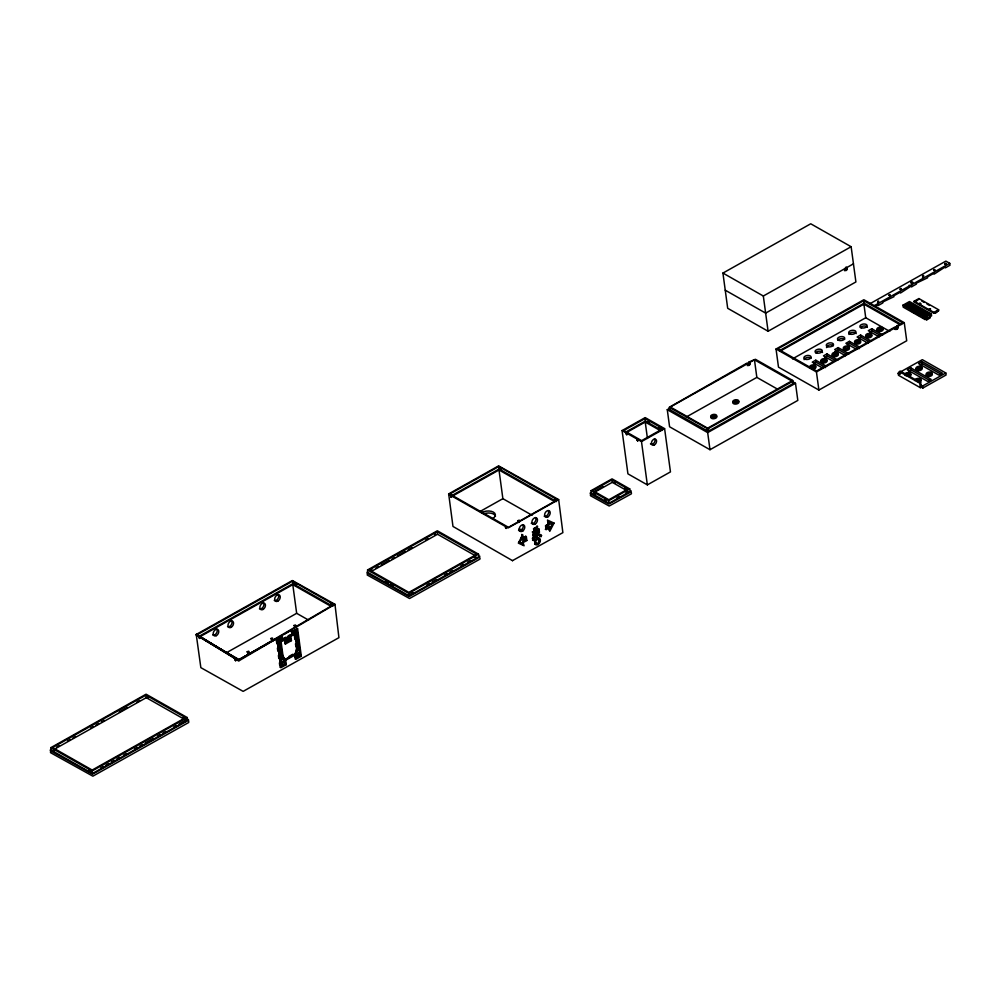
<?xml version="1.0" encoding="UTF-8"?>
<svg xmlns="http://www.w3.org/2000/svg" width="1000" height="1000" viewBox="0 0 1000 1000"><rect width="100%" height="100%" fill="white"/><g stroke="black" fill="none" stroke-linecap="round" stroke-linejoin="round"><path stroke-width="1.5" d="M297.087 650.4L297.288 647.887L299.075 646.888L299.375 649.112L297.087 650.4L296.312 649.963M295.975 653.363L296.65 647.163L294.887 634.062L294.113 633.625L280.325 641.35L282.1 654.45L284.237 659.075L285.012 659.513L295.975 653.363L295.2 652.925M296.3 651.05L295.925 653.787L296.7 654.225L299.825 652.475L299.513 650.125L298.738 649.688L296.3 651.05L297.075 651.488L299.513 650.125M296.7 654.225L297.075 651.488M669.488 409.513L708.175 431.325L793.288 383.475L792.675 380.438L755.387 359.275L749.062 361.95L749.412 364.462L747.325 365.625M370.487 569.525L371.125 568.837L371.325 569.575M911.1 283.438L912.85 283.488M371.35 569.675C372.15 571.138 372.212 568.688 370.487 569.663M532.325 538.663L533.75 535.312L535.325 535.975L533.413 540.5L532.638 540.212L534.525 535.75L535.325 535.975M534.55 535.538L532.638 540.062L533.413 540.5M540.212 536.188L540.75 535.087L541.525 535.525L540.988 536.625L540.212 536.188L537.35 534.188L537.987 533.15M522.612 534.862L523.075 538.3L521.825 534.412L522.612 534.862L518.337 543.112L524.087 545.763L522.837 541.875L526.075 540.062L526.85 540.5L523.612 542.325M524.738 537.562L525.788 540.013L522.562 541.838L522.825 543.85L518.875 541.938L519.65 542.388L522.013 537.812L521.237 537.362M549.7 529.538L553.263 522.663L554.038 523.1L549.763 531.362L548.525 527.475L545.288 529.3M549.587 527.962L550.363 528.413L552.725 523.837L551.95 523.387M540.988 536.625L538.125 534.625L538.763 533.6L541.525 535.525M332.475 604.25L331.825 603.225L332.512 603.812M50.487 751.875L50.55 752.675L92.863 776.175L188.65 722.537L188.8 721.575M590.438 494.913L590.5 495.725L609.188 506.025L631.337 493.862L631.475 492.9M879.125 302.488C875.75 301.05 880.625 300.05 877.562 302.562M944.775 264.438C948.825 262.45 941.975 263.5 946.513 264.363M920.675 304.525L919.575 304.413L920.438 304.662M411.538 592.762C413.587 591.538 411.4 594.663 411.525 591.775M474.387 556.487C475.125 557.875 476.8 556.775 474.513 557.362M50.425 749.712L50.275 750.662L92.587 774.163L188.738 720.2L185.863 718.062M367.113 572.038L366.962 573L409.275 596.5L479.637 557.125L479.787 556.163M367.388 574.05L367.238 575.013L409.55 598.513L479.913 559.138L480.062 558.175M237.9 660.512L239.6 660.425L334.963 604.312L292.387 580.525L196.238 634.475L200.85 667.65L243.137 691.375L338.925 637.663L334.963 604.312M590.375 492.75L590.225 493.713L608.913 504.012L631.062 491.85L631.213 490.887M900.05 289.475C903.888 287.6 897.138 288.712 901.688 289.513M749.062 361.95L750.013 363.638A1.363 0.925 -60.4 0 1 749.125 365.363A1.363 0.925 -60.4 0 1 747.925 364.812L746.988 363.113L669.2 407.337L707.837 428.812L792.537 381.4L792.675 380.438M279.9 659.175L282.512 657.537L283.288 657.975L280.675 659.613L279.9 659.175L279.587 656.912L281.525 655.825L283.288 657.975M247.638 653.55L249.562 653.413M333.775 604.538L238.825 659.987L196.388 634.312L239.338 660.55L196.238 634.475L239.037 660.625L196.45 635.125M281.913 637.537L276.413 640.75L276.812 643.713M296.9 628.787L291.438 631.975L292.475 634.325L282.925 639.688L281.812 636.763L282.925 639.688M722.925 273.075L810.738 223.787L851.137 246.725L855.9 281.95L768.088 331.238L727.688 308.3L722.925 273.075L763.325 296.012L768.088 331.238M763.325 296.012L851.137 246.725M844.287 269.438L845.075 269.887A1.363 0.925 -60.4 0 0 846.263 270.438A1.363 0.925 -60.4 0 0 847.15 268.712L846.988 267.462L853.45 263.825M844.463 270.7L846.55 269.538L846.213 267.025L846.538 269.538L845.6 267.838A1.363 0.925 -60.4 0 0 845.487 267.488M197.375 634.6L292.6 581.163L334.55 604.975M498.812 466.512L449.812 494.012L508.475 527.312L557.463 499.812L498.812 466.512L499.15 469.038L556.475 501.575M199.075 636.35L292.938 583.675L332.788 606.3M199.425 637.038L292.787 584.637L331.087 606.388M451.512 495.763L499.15 469.038M451.85 496.45L499 469.988L554.775 501.65M50.862 747.638L146.075 694.2L187.262 717.562L187.6 720.088L92.387 773.525L51.2 750.15L50.862 747.638L92.037 771L92.387 773.525M367.55 569.963L437.337 530.788L478.525 554.163L478.862 556.688L409.062 595.85L367.887 572.475L367.55 569.963L408.725 593.337L409.062 595.85M145.938 695.15L52.562 747.55L92.188 770.05L185.562 717.65L145.938 695.15L146.275 697.675L184.575 719.412M437.2 531.75L369.25 569.888L408.875 592.375L476.825 554.237L437.2 531.75L437.537 534.263L475.838 556.013M56.65 747.1L59.363 745.562M67.525 740.987L70.25 739.463M72.962 737.938L75.688 736.413M90.65 728.012L93.375 726.488M96.088 724.95L98.812 723.425M101.538 721.9L104.25 720.375M119.213 711.975L127.375 707.4M136.9 702.05L139.625 700.525M375.938 567.962L378.625 566.45M381.312 564.95L389.363 560.425M392.05 558.925L394.738 557.413M397.413 555.913L405.475 551.388M408.15 549.875L412.175 547.625M425.6 540.087L428.288 538.587M622.075 430.562L645.175 417.6L664.6 428.625L670.462 471.9L647.35 484.875L627.925 473.85L622.075 430.562L641.488 441.587L647.35 484.875M54.262 749.312L146.275 697.675M226.3 652.812L296.663 613.325L308.55 620.075M370.95 571.638L437.537 534.263M645.037 418.562L623.775 430.487L641.637 440.637L662.9 428.7L645.037 418.562L645.375 421.075L661.963 430.487M479.975 511.538L502.875 498.675L532.1 515.262M625.438 432.262L645.375 421.075M747.763 363.55L670.337 407L707.625 428.175L791.75 380.962L754.463 359.787L749.837 362.388M627.112 432.2L645.225 422.038L660.288 430.588M792.8 381.788L795.5 383.312L797.812 400.425L709.987 449.712L669.587 426.788L667.275 409.675L669.963 408.162M776.038 349.012L863.863 299.725L904.262 322.663L906.712 340.775L818.888 390.062L778.487 367.137L776.038 349.012L816.438 371.95L818.888 390.062M863.713 300.688L777.738 348.938L816.587 370.988L894.938 327.013L895.875 328.713A1.363 0.925 -60.4 0 0 897.075 329.263A1.363 0.925 -60.4 0 0 897.962 327.55L897.013 325.85L902.562 322.738L863.713 300.688L864.05 303.2L901.562 324.487M779.425 350.7L864.05 303.2M779.775 351.375L863.9 304.163L899.862 324.575M869.7 303.863L945.863 261.125L949.737 263.325L950 265.238L945.362 267.85L945.238 266.938L934.15 274.137L934.025 273.225L927.463 276.913L927.588 277.825L916.25 283.212L916.375 284.113L911.737 286.712L909.137 285.25M209.988 643.037L239.05 659.538L280.988 635.988M283.7 634.475L291.812 629.913M280.7 637.375L276.288 639.85L277.062 640.3L280.775 667.763L286.3 664.663L285.7 660.212L284.925 659.775L294.413 654.45L295.188 654.887L295.788 659.338L301.325 656.237L297.613 628.763L296.837 628.325L300.55 655.788L301.325 656.237M277.062 640.3L282.587 637.2M291.363 631.4L292.137 631.838L297.613 628.763M280.038 641.312L280.163 642.175L278.45 643.138L277.35 640.337L281.025 638.288L282 640.212L279.262 640.863L282 640.212M297.15 632.638L292.562 633.413L292.362 631.925L296.05 629.85L296.825 630.288L297.15 632.638L295.788 633.4L294.9 632.1M873.587 306.062L949.737 263.325M277.35 640.337L278.125 640.788L281.8 638.725M292.362 631.925L293.137 632.362L296.825 630.288M282.15 639.25L285.725 637.238M288.113 635.9L290.5 634.562M875.362 306.15L877.987 304.675L878.112 305.587L882.763 302.975L882.638 302.075L893.962 296.688L893.838 295.788L900.4 292.1L900.525 293.012L911.612 285.812L911.737 286.712M280.325 641.35L281.1 641.8L294.887 634.062M277.8 643.7L280.3 643.188L280.587 645.35L278.875 646.312L277.8 643.7L278.875 646.312M287.825 638.237L284.237 640.25L285.462 644L291.438 640.638L290.988 637.337L285.012 640.688M295.15 633.975L297.288 633.65L297.575 635.812L296.225 636.575L295.15 633.975L296.225 636.575M278.587 644.15L280.3 643.188M295.925 634.412L297.288 633.65M285.3 640.738L289.425 638.413L290.2 638.862L290.375 640.15L286.25 642.463L285.3 640.738L286.25 642.463M641.488 441.587L664.6 428.625M286.075 641.175L290.2 638.862M295.438 636.138L297.575 635.812M686.287 417L756.838 377.4L778.15 389.5M285.475 642.025L288.575 640.288M278.238 646.875L280.725 646.363L281.05 648.763L279.337 649.725L278.238 646.875L279.337 649.725M295.575 637.15L297.712 636.825L298.038 639.225L296.675 639.987L295.575 637.15L296.675 639.987M291.438 640.638L290.663 640.2L284.688 643.55L285.462 644M792.475 358.875L865.738 317.75L889.712 331.362M279.012 647.325L280.725 646.363M296.35 637.587L297.712 636.825M278.562 649.275L281.05 648.763M278.7 650.288L281.188 649.762L281.488 652.013L279.775 652.975L278.7 650.288L279.775 652.975M296.038 640.55L298.175 640.238L298.475 642.487L297.125 643.238L296.038 640.55L297.125 643.238M279.475 650.725L281.188 649.762M296.812 641L298.175 640.238M279.125 653.462L281.613 652.938L281.95 655.413L280.238 656.375L279.125 653.462L280.238 656.375M296.475 643.812L298.612 643.5L298.938 645.875L297.575 646.637L296.475 643.812L297.575 646.637M279.9 653.9L281.613 652.938M297.262 644.25L298.612 643.487M902.925 305.212L909.488 301.525L931.325 313.925L931.575 315.837L925.013 319.513L903.188 307.125L902.925 305.212L924.75 317.6L925.013 319.513M296.8 646.2L298.938 645.875M904.7 305.225L909.5 302.525L929.55 313.913L924.737 316.6L904.7 305.225L904.812 306.137L909.625 303.438L929.675 314.812M299.075 646.888L296.512 647.438L297.288 647.887M911.488 305.062L909.388 303.875L906.888 305.275L908.988 306.462L911.488 305.062L911.862 307.838M914.163 301.212L918.888 298.562L938.612 309.762L938.737 310.675L934.025 313.325L914.287 302.113L914.163 301.212L933.9 312.413L934.025 313.325M279.587 656.912L282.3 656.263M907.312 305.675L909.6 304.4L913.65 306.7M914.287 302.113L917.825 300.138M911.875 305.287L909.375 306.688L911.475 307.875L913.975 306.475L911.875 305.287L912.25 308.05M280.963 659.663L282.812 658.625L284.8 660.913L281.125 662.962L280.038 660.175L281.125 662.962M826.612 366.35L815.763 360.188L812.25 362.163L823.1 368.325M837.825 360.062L826.975 353.9L823.462 355.863L832.95 361.262M849.038 353.762L838.175 347.6L834.663 349.575L845.525 355.737M860.238 347.475L849.388 341.312L845.875 343.288L856.725 349.45M871.45 341.188L860.6 335.025L857.087 337L867.938 343.162M882.663 334.9L871.8 328.738L868.288 330.7L879.15 336.863M280.812 660.625L283.587 659.062M289.1 656.338L292.762 654.287M916.462 307.887L914.362 306.7L911.862 308.1L913.962 309.288L916.462 307.887L916.838 310.65M813.688 363.512L816.038 362.2L825.537 367.587M824.9 357.225L827.237 355.913L835.387 360.525M834.938 351.587L838.45 349.613L846.587 354.237M847.312 344.637L849.663 343.325L859.163 348.713M858.525 338.35L860.863 337.038L869.013 341.662M869.737 332.062L872.075 330.75L880.225 335.363M285.7 660.212L295.188 654.887M280.487 663.538L284.163 661.475L284.938 661.912L285.238 664.175L281.575 666.237L280.487 663.538L281.575 666.237M295.487 655.113L299.188 653.037L299.962 653.475L300.275 655.75L296.575 657.812L295.487 655.113L296.575 657.812M281.262 663.975L284.938 661.912M296.275 655.55L299.962 653.475M591.025 490.675L612.05 478.862L629.725 488.9L630.075 491.413L609.038 503.225L591.362 493.188L591.025 490.675L608.7 500.7L609.038 503.225M92.037 771L187.262 717.562M408.725 593.337L478.525 554.163M918.95 309.3L916.85 308.113L914.35 309.513L916.45 310.7L918.95 309.3L919.325 312.062M280.788 665.8L283.238 664.425M295.8 657.375L299.488 655.3L300.275 655.75M611.912 479.825L592.725 490.588L608.85 499.738L628.025 488.975L611.912 479.825L612.25 482.337L627.025 490.725M100.65 768L103.35 766.488M106.062 764.963L108.763 763.45M111.475 761.925L114.175 760.413M116.888 758.888L119.588 757.375M123.65 755.1L126.363 753.575M134.475 749.025L137.188 747.5M139.887 745.987L142.6 744.463M145.3 742.95L153.425 738.388M157.475 736.112L160.188 734.587M162.9 733.075L165.6 731.55M173.725 727L176.425 725.475M179.137 723.962L185.9 720.163M280 667.325L285.525 664.225L286.3 664.663M295.012 658.9L300.55 655.788M409.212 594.888L413.288 592.6M426.875 584.975L429.6 583.45M432.312 581.925L436.388 579.637M444.55 575.062L447.262 573.538M449.975 572.013L452.7 570.487M460.85 565.913L463.575 564.388M467.65 562.1L470.363 560.575M595.312 490.975L603.188 486.55M921.425 310.712L919.338 309.525L916.838 310.925L918.938 312.113L921.425 310.712L921.8 313.475M594.35 492.388L612.25 482.337M533.825 528.737L536.087 527.463L536.862 527.913L537.163 530.125L536.388 529.688L534.125 530.95L533.825 528.737L534.9 531.388L534.125 530.95M534.6 529.175L536.862 527.913M667.275 409.675L707.675 432.6L795.5 383.312M897.788 326.287L904.262 322.663M816.438 371.95L895.713 327.463M539.012 529.087L538.088 529.6L536.875 525.962L537.312 529.163L539.012 529.087L539.425 532.1L533.462 535.45L532.688 535.013L538.65 531.663L539.425 532.1M923.913 312.125L921.425 313.525L919.325 312.325L921.825 310.925L923.913 312.125L924.287 314.887M522.3 537.85L524.45 536.638M924.3 312.337L921.812 313.738L923.913 314.938L926.4 313.538L924.3 312.337L924.675 315.113M537.663 526.4L533.55 528.688L533.975 531.912L532.275 531.987L533.05 532.425L537.45 530.175L538.362 531.613L537.45 530.175M554.038 523.1L548.3 520.462L548.763 523.9L545.525 525.712L546.062 529.738L549.3 527.925M895.275 329.538L897.35 328.363L897.013 325.85M545.812 525.763L549.038 523.938L549.825 524.388L546.587 526.2L545.812 525.763L546.862 528.212L550.087 526.4L550.363 528.413M534.113 532.913L534.25 533.925L533.337 532.475L534.113 532.913L538.225 530.612M526.85 540.5L526.312 536.475L521.512 539.375L522.288 539.825L525.525 538M533.475 533.488L537.587 531.175M926.787 313.75L924.3 315.15L926.388 316.35L928.888 314.938L926.787 313.75L927.163 316.525M536.213 535.013L537.137 534.487L537.525 537.362L536.6 537.888L535.438 534.562L535.825 537.45L537.525 537.362M924.75 317.6L931.325 313.925M933.9 312.413L938.612 309.762M926.762 319.113L929.262 317.712M922.675 317.538L926.725 319.837L930.15 317.925L929.875 315.912M608.7 500.7L629.725 488.9M616.862 497.95L619.412 496.512M625.812 492.925L628.375 491.488M900.638 373.6L899.712 374.113L899.375 371.6L900.3 371.075L920.65 382.638L921.263 387.163L922.825 388.05L946.075 375L945.8 372.987L922.337 359.663L898.162 373.237L898.438 375.25L920.337 387.688L921.263 387.163M910.825 367.875L907.312 369.85L927.675 381.4L931.188 379.425L910.825 367.875L911.1 369.888L930.1 380.675M922.038 361.587L918.525 363.562L938.888 375.112L942.4 373.137L922.038 361.587L922.312 363.6L941.312 374.387M908.763 371.2L911.1 369.888M919.975 364.913L922.312 363.6M899.375 371.6L919.725 383.15L920.65 382.638M920.987 385.15L922.55 386.037L945.8 372.987M239.05 659.538L268.925 643.037M271.637 641.538L279.788 637.038M518.3 522.45L519.462 522.175M501.525 467.85L502.2 468.438M933.838 270.487C937.438 268.688 930.725 269.962 935.238 270.525M923.6 277.525C920.238 275.15 926.137 274.513 922.513 277.5M889.375 295.487C892.262 293.8 886.062 295.238 890.1 295.512M512.438 560.662L562.875 532.638L558.663 499.588L498.6 465.875L448.675 493.888L452.975 526.45L512.6 560.7M615.462 481.512L615.487 482.375M236.537 660.25L235.912 659.262L236.513 659.5M638.387 440.412L637.95 439.462L638.538 439.7M549.038 523.938L548.775 521.925L552.725 523.837M519.65 542.388L522.825 543.85M921.637 300.963L924.262 302.462M926.9 303.95L929.525 305.45M844.525 269.637A1.363 0.925 -60.4 0 0 845.6 267.838L847.15 268.712L846.988 267.462M919.062 309.775L924.475 312.838M910.5 310.637L914.562 312.938M917.262 314.475L919.975 316.012M897.962 327.55L896.4 326.662A1.363 0.925 -60.4 0 1 895.337 328.462M897.35 328.363L896.4 326.662M904.987 375.138L906.188 375.825M898.162 373.237L899.712 374.113M725.238 290.188L765.638 313.113L844.9 268.625L845.075 269.887A1.363 0.925 -60.4 0 1 845.962 268.175A1.363 0.925 -60.4 0 1 847.15 268.725M747.387 364.562A1.363 0.925 -60.4 0 0 748.45 362.762L750.013 363.638M749.412 364.462L748.45 362.762M747.163 364.375L747.925 364.812M548.775 521.925L549.825 524.388M547.987 523.45L548.763 523.9M537.312 529.163L538.088 529.6M537.35 534.188L538.125 534.625M533.75 535.312L534.525 535.75M525.013 539.575L525.788 540.013M385.438 581.4L388.075 582.9M390.725 584.4L393.363 585.9M297.262 638.787L298.038 639.225M297.7 642.038L298.475 642.487M290.375 640.15L289.425 638.413M299.375 649.112L298.3 646.438M279.387 641.737L280.163 642.175M280.587 645.35L279.525 642.738M280.712 651.575L281.488 652.013M282.1 654.45L285.012 659.513M281.175 654.963L281.95 655.413M284.8 660.913L282.812 658.625M284.462 663.737L285.238 664.175M204.7 640.037L207.35 641.538M196.188 634.825L238.137 660.6M627.5 434.237L627.062 433.288L627.663 433.537M90.487 770.7L90.087 769.688L90.812 770.55M54.713 749.488L54.538 750.238M660.462 427.887L660.175 426.938L660.863 427.537M626.362 488.55L626.25 487.688L626.888 488.45M595.487 493.762L595.2 492.825L595.9 493.562M556.487 499.775L556.362 498.9L556.975 499.538M649.463 421.562L649.4 420.725L650.013 421.538M448.625 494.237L508.062 527.975L558.663 499.588M281.525 655.825L282.512 657.537M506.475 527.663L506.45 526.925L507.062 527.55M184.488 717.487L184.462 716.737L185.1 717.5M452.287 496.463L451.625 496.438M200.625 637.487L199.963 637.463M926.45 317.825L926.725 319.837M921.825 310.925L922.188 313.7M918.888 298.562L919 299.475M919.338 309.525L919.712 312.288M916.85 308.113L917.225 310.875M914.362 306.7L914.737 309.462M922.55 386.037L922.825 388.05M909.5 302.525L909.625 303.438M909.388 303.875L909.762 306.637M919.725 383.15L920.337 387.688M894.5 329.087L894.325 327.837A1.363 0.925 -60.4 0 0 894.438 328.188M871.8 328.738L872.075 330.75M863.9 304.163L865.738 317.75M860.6 335.025L860.863 337.038M845.6 267.838L845.775 269.1M849.388 341.312L849.663 343.325M838.175 347.6L838.45 349.613M826.975 353.9L827.237 355.913M815.763 360.188L816.038 362.2M792.537 381.4L792.875 383.913M754.463 359.787L756.838 377.4M708.413 428.612L708.75 431.125M707.675 432.6L709.987 449.712M706.7 428.688L707.05 431.2M669.412 407.525L669.75 410.037M645.225 422.038L647.438 438.425M547.513 520.013L547.825 522.312M548.525 527.475L548.837 529.775M546.587 526.2L546.862 528.212M538.237 528.65L538.65 531.663M536.362 534.05L536.75 536.925M533.05 532.425L533.462 535.45M525.538 536.038L526.075 540.062M522.837 541.875L523.3 545.312M522.013 537.812L522.288 539.825M499 469.988L502.875 498.675M292.6 581.163L292.938 583.675M292.787 584.637L296.663 613.325M296.5 633.212L296.8 635.375M295.675 632.537L295.788 633.4M294.113 633.625L294.9 639.438M295.487 643.8L295.875 646.712M293.137 632.362L293.337 633.85M292.137 631.838L292.475 634.325M294.413 654.45L294.812 657.412M290.363 638L290.663 640.2M284.925 659.775L285.525 664.225M281.025 638.288L281.225 639.763M281.1 641.8L282.875 654.887M278.125 640.788L278.45 643.138M280.363 657.35L280.675 659.613M277.413 648.138L277.812 651.087M278.412 655.512L278.812 658.462M279.4 662.9L279.8 665.85M910.65 374.288A3.038 1.663 -7.7 0 1 909.188 376.662M920.4 379.738A3.038 1.663 -7.7 0 1 919.362 382.438M921.425 367.675A3.038 1.663 -7.7 0 1 921.25 369.95A3.038 1.663 -7.7 0 1 917.175 370.438A3.038 1.663 -7.7 0 1 916.65 368.237M917.837 367.562A3.038 1.663 -7.7 0 1 918.587 367.362M931.612 373.45A3.038 1.663 -7.7 0 1 929.825 376.35A3.038 1.663 -7.7 0 1 926.462 374.438M927.35 373.638A3.038 1.663 -7.7 0 1 928.775 373.137M907.788 375.462A1.525 0.838 -7.7 0 1 908.913 375.5M904.762 374.387A3.038 1.663 -7.7 0 1 908.037 372.55A3.038 1.663 -7.7 0 1 910.788 374.113A3.038 1.663 -7.7 0 1 907.513 375.95M917.25 381.488A1.525 0.838 -7.7 0 1 919.587 381.562M914.975 380.6A3.038 1.663 -7.7 0 1 917.425 378.425A3.038 1.663 -7.7 0 1 920.925 379.462A3.038 1.663 -7.7 0 1 918.475 381.637M918.288 369.425A1.525 0.838 -7.7 0 1 920.413 369.325M928.012 375.6A1.525 0.838 -7.7 0 1 930.588 375.1M263.3 602.663A3.65 2.475 -60.4 0 1 263.137 606.962A3.65 2.475 -60.4 0 1 259.45 608.787M216.1 628.5A3.65 2.475 -60.4 0 1 216.675 632.775A3.65 2.475 -60.4 0 1 212.75 634.975M278.1 594.375A3.65 2.475 -60.4 0 1 277.913 598.688A3.65 2.475 -60.4 0 1 274.225 600.475M231.412 620.575A3.65 2.475 -60.4 0 1 231.225 624.888A3.65 2.475 -60.4 0 1 227.55 626.675M483.612 513.837A8.512 4.675 -7.7 0 1 495.525 516.163M481.488 512.663A8.512 4.675 -7.7 0 1 493.4 512.112A8.512 4.675 -7.7 0 1 492.362 518.837M535.538 517.55A3.65 2.475 -60.4 0 1 534.913 521.975A3.65 2.475 -60.4 0 1 531.213 523.25M548.425 510.75A3.65 2.475 -60.4 0 1 547.6 514.875A3.65 2.475 -60.4 0 1 544.188 516.263M519.075 529.125A6.688 3.675 -7.7 0 1 522.938 530.6M522.788 524.625A3.65 2.475 -60.4 0 1 522.25 529.038A3.65 2.475 -60.4 0 1 518.55 530.425M536.388 538.013A3.65 2.475 -60.4 0 1 539.4 541.2A3.65 2.475 -60.4 0 1 534.587 543.888M534.538 540A3.65 2.475 -60.4 0 1 535.05 539.2M536.575 543.25A2.425 1.65 -60.4 0 1 534.963 541.325A2.425 1.65 -60.4 0 1 537.325 538.775A2.425 1.65 -60.4 0 1 538.525 541.138M654.463 438.65A3.337 2.263 -60.4 0 1 654.038 442.95A3.337 2.263 -60.4 0 1 650.438 443.888M860.387 327.663A3.65 2 -7.7 0 1 864.112 325.988A3.65 2 -7.7 0 1 867.362 327.337M815.55 352.825A3.65 2 -7.7 0 1 819.275 351.15A3.65 2 -7.7 0 1 822.525 352.5M804.137 359.65A3.65 2 -7.7 0 1 807.113 357.55A3.65 2 -7.7 0 1 811.038 358.312M826.6 347.587A3.65 2 -7.7 0 1 829.075 345.075A3.65 2 -7.7 0 1 833.45 345.737M837.975 340.238A3.65 2 -7.7 0 1 841.213 338.612A3.65 2 -7.7 0 1 844.663 339.45M848.975 334.487A3.65 2 -7.7 0 1 852.425 332.325A3.65 2 -7.7 0 1 856.15 333.625M814.575 366.025A3.038 1.663 -7.7 0 1 815.525 368.088A3.038 1.663 -7.7 0 1 811.812 369.237M809.837 367.7A3.038 1.663 -7.7 0 1 810.362 366.838M810.9 366.463A3.038 1.663 -7.7 0 1 811.562 366.163M826.363 359.975A3.038 1.663 -7.7 0 1 826.188 362.262A3.038 1.663 -7.7 0 1 822.113 362.75A3.038 1.663 -7.7 0 1 821.575 360.55M837.575 353.688A3.038 1.663 -7.7 0 1 835.788 356.587A3.038 1.663 -7.7 0 1 832.425 354.675M833.975 353.587A3.038 1.663 -7.7 0 1 834.737 353.387M836.287 353.312A3.038 1.663 -7.7 0 1 836.988 353.45M848.775 347.4A3.038 1.663 -7.7 0 1 847 350.3A3.038 1.663 -7.7 0 1 843.625 348.387M844.525 347.587A3.038 1.663 -7.7 0 1 845.188 347.3M859.412 340.863A3.038 1.663 -7.7 0 1 859.987 343.263A3.038 1.663 -7.7 0 1 855.55 343.787A3.038 1.663 -7.7 0 1 855.738 341.3M871.625 335.15A3.038 1.663 -7.7 0 1 868.625 337.812A3.038 1.663 -7.7 0 1 866.413 335.387M869.15 334.412A3.038 1.663 -7.7 0 1 869.912 334.438M881.825 328.288A3.038 1.663 -7.7 0 1 882.575 330.55A3.038 1.663 -7.7 0 1 878.363 331.362A3.038 1.663 -7.7 0 1 877.625 329.1M823.925 361.488A1.525 0.838 -7.7 0 1 825.05 361.512M834.425 355.438A1.525 0.838 -7.7 0 1 836.55 355.35M845.638 349.15A1.525 0.838 -7.7 0 1 847.475 348.938M868.05 336.575A1.525 0.838 -7.7 0 1 870.175 336.475M878.988 330.462A1.525 0.838 -7.7 0 1 881.6 330.35M746.488 364.275A1.363 0.925 -60.4 0 1 746.375 363.925M716.562 416.1A3.038 1.663 -7.7 0 1 713.575 418.762A3.038 1.663 -7.7 0 1 711.363 416.337M714.862 415.387A3.038 1.663 -7.7 0 1 715.562 415.525M738.625 401.438A3.038 1.663 -7.7 0 1 737.175 403.8A3.038 1.663 -7.7 0 1 733.162 403.375A3.038 1.663 -7.7 0 1 734.613 401M713 417.525A1.525 0.838 -7.7 0 1 715.125 417.425M295.1 583.587L295.788 584.487L295.1 583.587M648.312 421.425L649 422.325L648.337 421.325M247.113 651.875C249.312 654.3 250.138 649.412 247.113 651.875M270.688 638.612C272.738 641.1 273.837 636.213 270.688 638.612M434.625 534.275C435.025 536.175 436.112 532.5 434.625 534.275M53.388 749.987L54.075 750.95L53.425 749.925M89.125 770.275L89.812 771.237L89.125 770.275M147.675 697.075L148.363 698.025L147.725 697M198.975 637.475L199.662 638.438L198.975 637.475M183.412 717.362L184.112 718.312L183.463 717.288M234.988 659.775L235.675 660.738L234.988 659.775M330.85 603.812L331.55 604.763L330.85 603.812M450.625 496.45L451.325 497.4L450.675 496.388M500.55 468.438L501.238 469.387L500.6 468.363M505.4 527.537L506.1 528.5L505.525 527.438M555.325 499.525L556.013 500.475L555.375 499.462M594.225 493.413L594.913 494.375L594.225 493.413M605.1 499.588L605.788 500.538L605.212 499.487M614.325 482.125L615.025 483.088L614.325 482.125M626.138 433.812L626.838 434.762L626.138 433.812M625.2 488.3L625.9 489.263L625.2 488.3M637.025 439.988L637.712 440.938L637.025 439.988M659.212 427.525L659.9 428.488L659.25 427.463M517.712 520.775C519.562 523.325 520.988 518.45 517.712 520.775M293.837 625.562C295.438 628.2 297.288 623.337 293.837 625.562M911.012 282.3L912.763 282.35L911.012 282.3M919.488 303.412L920.662 303.45L919.488 303.412M929.362 309.012L930.525 309.05L929.362 309.012M937.875 310.812L935.662 312.863L937.875 310.812M906.912 375.025A1.525 0.838 -7.7 0 0 909.275 374.188A1.525 0.838 -7.7 0 0 907.138 373.55A1.525 0.838 -7.7 0 0 906.912 375.025M917.087 380.8A1.525 0.838 -7.7 0 0 919.463 379.963A1.525 0.838 -7.7 0 0 917.312 379.325A1.525 0.838 -7.7 0 0 917.087 380.8M918.112 368.725A1.525 0.838 -7.7 0 0 920.487 367.887A1.525 0.838 -7.7 0 0 918.35 367.262A1.525 0.838 -7.7 0 0 918.112 368.725M917.25 369.5A3.038 1.663 -7.7 0 0 921.988 367.825A3.038 1.663 -7.7 0 0 917.7 366.562A3.038 1.663 -7.7 0 0 917.25 369.5M928.3 374.513A1.525 0.838 -7.7 0 0 930.662 373.675A1.525 0.838 -7.7 0 0 928.525 373.038A1.525 0.838 -7.7 0 0 928.3 374.513M927.438 375.275A3.038 1.663 -7.7 0 0 932.175 373.6A3.038 1.663 -7.7 0 0 927.887 372.337A3.038 1.663 -7.7 0 0 927.438 375.275M277.863 601.138A3.65 2.475 -60.4 0 0 279.65 595.262A3.65 2.475 -60.4 0 0 274.85 597.962A3.65 2.475 -60.4 0 0 277.863 601.138M263.087 609.425A3.65 2.475 -60.4 0 0 264.85 603.55A3.65 2.475 -60.4 0 0 260.05 606.287A3.65 2.475 -60.4 0 0 263.087 609.425M231.175 627.337A3.65 2.475 -60.4 0 0 232.963 621.462A3.65 2.475 -60.4 0 0 228.162 624.163A3.65 2.475 -60.4 0 0 231.175 627.337M216.388 635.638A3.65 2.475 -60.4 0 0 218.175 629.763A3.65 2.475 -60.4 0 0 213.375 632.463A3.65 2.475 -60.4 0 0 216.388 635.638M547.812 516.938A3.65 2.475 -60.4 0 0 549.612 511.062A3.65 2.475 -60.4 0 0 544.8 513.75A3.65 2.475 -60.4 0 0 547.812 516.938M535.5 523.812A3.65 2.475 -60.4 0 0 536.625 517.962A3.65 2.475 -60.4 0 0 531.975 521.362A3.65 2.475 -60.4 0 0 535.5 523.812M522.85 530.9A3.65 2.475 -60.4 0 0 523.862 525.062A3.65 2.475 -60.4 0 0 519.25 528.587A3.65 2.475 -60.4 0 0 522.85 530.9M537.837 543.488A2.425 1.65 -60.4 0 0 539.038 539.575A2.425 1.65 -60.4 0 0 535.825 541.362A2.425 1.65 -60.4 0 0 537.837 543.488M537.975 544.5A3.65 2.475 -60.4 0 0 539.763 538.612A3.65 2.475 -60.4 0 0 534.963 541.312A3.65 2.475 -60.4 0 0 537.975 544.5M654.375 444.925A3.337 2.263 -60.4 0 0 656.012 439.538A3.337 2.263 -60.4 0 0 651.612 442A3.337 2.263 -60.4 0 0 654.375 444.925M805.4 359.312A3.65 2 -7.7 0 0 811.087 357.3A3.65 2 -7.7 0 0 805.95 355.788A3.65 2 -7.7 0 0 805.4 359.312M850.238 334.15A3.65 2 -7.7 0 0 855.925 332.137A3.65 2 -7.7 0 0 850.775 330.625A3.65 2 -7.7 0 0 850.238 334.15M861.45 327.863A3.65 2 -7.7 0 0 867.125 325.85A3.65 2 -7.7 0 0 861.988 324.338A3.65 2 -7.7 0 0 861.45 327.863M816.612 353.025A3.65 2 -7.7 0 0 822.3 351.012A3.65 2 -7.7 0 0 817.15 349.5A3.65 2 -7.7 0 0 816.612 353.025M827.825 346.725A3.65 2 -7.7 0 0 833.5 344.725A3.65 2 -7.7 0 0 828.363 343.2A3.65 2 -7.7 0 0 827.825 346.725M839.025 340.438A3.65 2 -7.7 0 0 844.712 338.425A3.65 2 -7.7 0 0 839.575 336.912A3.65 2 -7.7 0 0 839.025 340.438M811.838 367.325A1.525 0.838 -7.7 0 0 814.212 366.488A1.525 0.838 -7.7 0 0 812.062 365.863A1.525 0.838 -7.7 0 0 811.838 367.325M810.975 368.1A3.038 1.663 -7.7 0 0 815.713 366.425A3.038 1.663 -7.7 0 0 811.425 365.163A3.038 1.663 -7.7 0 0 810.975 368.1M823.05 361.037A1.525 0.838 -7.7 0 0 825.413 360.2A1.525 0.838 -7.7 0 0 823.275 359.575A1.525 0.838 -7.7 0 0 823.05 361.037M822.188 361.812A3.038 1.663 -7.7 0 0 826.925 360.138A3.038 1.663 -7.7 0 0 822.638 358.875A3.038 1.663 -7.7 0 0 822.188 361.812M834.262 354.75A1.525 0.838 -7.7 0 0 836.625 353.913A1.525 0.838 -7.7 0 0 834.488 353.275A1.525 0.838 -7.7 0 0 834.262 354.75M833.388 355.513A3.038 1.663 -7.7 0 0 838.125 353.837A3.038 1.663 -7.7 0 0 833.85 352.575A3.038 1.663 -7.7 0 0 833.388 355.513M845.462 348.462A1.525 0.838 -7.7 0 0 847.837 347.625A1.525 0.838 -7.7 0 0 845.688 346.987A1.525 0.838 -7.7 0 0 845.462 348.462M844.6 349.225A3.038 1.663 -7.7 0 0 849.338 347.55A3.038 1.663 -7.7 0 0 845.05 346.287A3.038 1.663 -7.7 0 0 844.6 349.225M856.675 342.163A1.525 0.838 -7.7 0 0 859.05 341.325A1.525 0.838 -7.7 0 0 856.9 340.7A1.525 0.838 -7.7 0 0 856.675 342.163M855.812 342.938A3.038 1.663 -7.7 0 0 860.55 341.262A3.038 1.663 -7.7 0 0 856.263 340A3.038 1.663 -7.7 0 0 855.812 342.938M867.887 335.875A1.525 0.838 -7.7 0 0 870.25 335.037A1.525 0.838 -7.7 0 0 868.112 334.412A1.525 0.838 -7.7 0 0 867.887 335.875M867.025 336.65A3.038 1.663 -7.7 0 0 871.762 334.975A3.038 1.663 -7.7 0 0 867.475 333.713A3.038 1.663 -7.7 0 0 867.025 336.65M879.1 329.588A1.525 0.838 -7.7 0 0 881.462 328.75A1.525 0.838 -7.7 0 0 879.325 328.113A1.525 0.838 -7.7 0 0 879.1 329.588M878.225 330.35A3.038 1.663 -7.7 0 0 882.962 328.675A3.038 1.663 -7.7 0 0 878.675 327.413A3.038 1.663 -7.7 0 0 878.225 330.35M712.837 416.825A1.525 0.838 -7.7 0 0 715.2 415.988A1.525 0.838 -7.7 0 0 713.062 415.363A1.525 0.838 -7.7 0 0 712.837 416.825M734.9 402.163A1.525 0.838 -7.7 0 0 737.262 401.325A1.525 0.838 -7.7 0 0 735.125 400.7A1.525 0.838 -7.7 0 0 734.9 402.163M734.025 402.938A3.038 1.663 -7.7 0 0 738.763 401.262A3.038 1.663 -7.7 0 0 734.488 400A3.038 1.663 -7.7 0 0 734.025 402.938M711.963 417.6A3.038 1.663 -7.7 0 0 716.7 415.925A3.038 1.663 -7.7 0 0 712.425 414.663A3.038 1.663 -7.7 0 0 711.963 417.6"/></g></svg>
